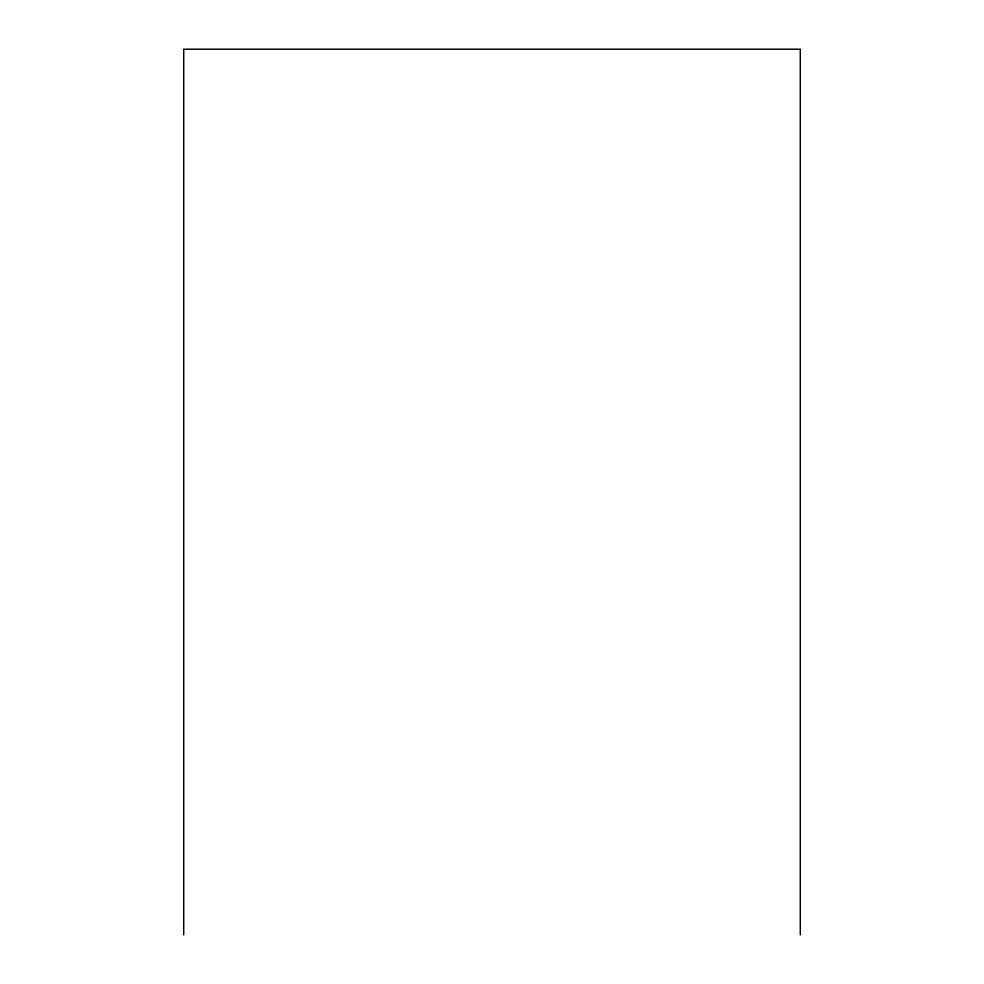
<?xml version="1.0" encoding="UTF-8"?>
<svg xmlns="http://www.w3.org/2000/svg" width="984" height="984" viewBox="0 0 984 984"><rect width="100%" height="100%" fill="white"/><g stroke="black" fill="none" stroke-linecap="round" stroke-linejoin="round"><path stroke-width="1.48" d="M800.287 934.8L800.287 49.2L183.713 49.2L183.713 934.8"/></g></svg>
